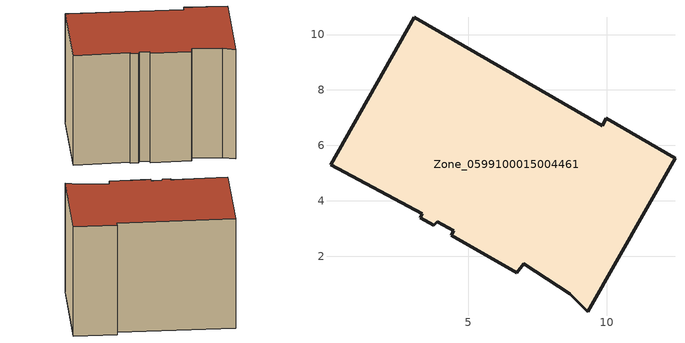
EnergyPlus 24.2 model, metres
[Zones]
Zone_0599100015004461
 floor ground (C_G): 12.46,5.53 9.32,0 8.67,0.64 7.01,1.74 6.76,1.4 4.39,2.75 4.49,2.92 3.88,3.24 3.75,3.11 3.27,3.39 3.35,3.53 0.04,5.31 3.06,10.62 9.84,6.72 9.99,6.98 z0.77
 wall outside (C_F): 9.84,6.72 3.06,10.62 0.04,5.31 3.35,3.53 3.27,3.39 3.75,3.11 3.88,3.24 4.49,2.92 4.39,2.75 6.76,1.4 7.01,1.74 8.67,0.64 9.32,0 12.46,5.53 9.99,6.98 9.84,6.72 z0.77:8.78
 roof outside (C_R): 9.32,0 12.46,5.53 9.99,6.98 9.84,6.72 3.06,10.62 0.04,5.31 3.35,3.53 3.27,3.39 3.75,3.11 3.88,3.24 4.49,2.92 4.39,2.75 6.76,1.4 7.01,1.74 8.67,0.64 z8.78
[BUILDING]
Pand.0599100015004461: North Axis=0; Terrain=City; Loads Convergence Tolerance Value=0.04; Temperature Convergence Tolerance Value=0.4; Solar Distribution=FullExterior; Maximum Number of Warmup Days=25; Minimum Number of Warmup Days=1
[Site:Location]
Rotterdam.The.Hague.AP_ZH_NLD Design_Conditions: Latitude=51.96; Longitude=4.45; Time Zone=1; Elevation=-4.5
[SITE:GROUNDTEMPERATURE:BUILDINGSURFACE]
18, 18, 18, 18, 18, 18, 18, 18, 18, 18, 18, 18
[MATERIAL] Thermal Absorptance=0.9; Solar Absorptance=0.7; Visible Absorptance=0.7
Name | Roughness | Thickness | Conductivity | Density | Specific Heat
G.TC.1946-1964 | MediumSmooth | 0.15 | 1 | 540 | 1210
F.TC.1946-1964 | Rough | 0.3 | 0.857143 | 1920 | 840
R.TC.1946-1964 | MediumRough | 0.2 | 0.235294 | 1500 | 1000
[CONSTRUCTION]
C_G: G.TC.1946-1964
C_F: F.TC.1946-1964
C_R: R.TC.1946-1964
[ZONE]
Zone_0599100015004461: Type=1; Multiplier=1; Ceiling Height=Autocalculate; Volume=Autocalculate; Floor Area=autocalculate; Part of Total Floor Area=Yes
[ZONEINFILTRATION:DESIGNFLOWRATE]
Infil_Zone_0599100015004461: Zone or ZoneList or Space or SpaceList=Zone_0599100015004461; Schedule=AlwaysOn; Design Flow Rate Calculation Method=Flow/Area; Flow Rate per Floor Area=0.003; Constant Term Coefficient=1; Temperature Term Coefficient=0; Velocity Term Coefficient=0; Velocity Squared Term Coefficient=0
[HVACTEMPLATE:ZONE:IDEALLOADSAIRSYSTEM]
Zone_0599100015004461: Maximum Heating Supply Air Temperature=50; Minimum Cooling Supply Air Temperature=13; Maximum Heating Supply Air Humidity Ratio=0.0156; Minimum Cooling Supply Air Humidity Ratio=0.0077; Heating Limit=NoLimit; Cooling Limit=NoLimit; Dehumidification Control Type=ConstantSensibleHeatRatio; Cooling Sensible Heat Ratio=0.7; Dehumidification Setpoint=60; Humidification Control Type=None; Humidification Setpoint=30; Outdoor Air Method=None; Outdoor Air Flow Rate per Person=0.00944; Outdoor Air Flow Rate per Zone Floor Area=0; Outdoor Air Flow Rate per Zone=0; Demand Controlled Ventilation Type=None; Outdoor Air Economizer Type=NoEconomizer; Heat Recovery Type=None; Sensible Heat Recovery Effectiveness=0.7; Latent Heat Recovery Effectiveness=0.65
[ZONECONTROL:THERMOSTAT]
ThermostatControl_Zone_0599100015004461: Zone or ZoneList=Zone_0599100015004461; Control Type Schedule=DualSetpointControlType; Control 1=Thermostat_Zone_0599100015004461; Temperature Difference Between Cutout And Setpoint=0
[THERMOSTATSETPOINT:DUALSETPOINT]
Thermostat_Zone_0599100015004461: Heating Setpoint Temperature Schedule=HeatingSetpoint_Zone_0599100015004461; Cooling Setpoint Temperature Schedule=CoolingSetpoint_Zone_0599100015004461
[SCHEDULE:COMPACT]
HeatingSetpoint_Zone_0599100015004461: Through: 12/31, For: AllDays, Until: 24:00, 21
CoolingSetpoint_Zone_0599100015004461: Through: 12/31, For: AllDays, Until: 24:00, 24
DualSetpointControlType: Through: 12/31, For: AllDays, Until: 24:00, 4
AlwaysOn: Through: 12/31, For: AllDays, Until: 24:00, 1
